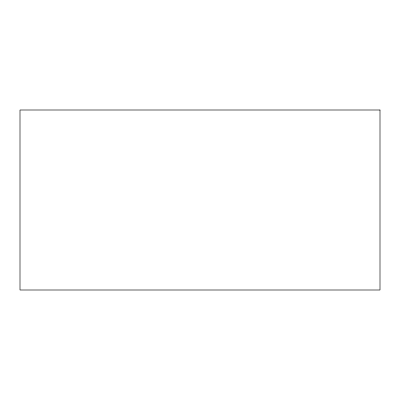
<?xml version="1.0" encoding="UTF-8"?>
<svg xmlns="http://www.w3.org/2000/svg" width="400" height="400" viewBox="0 0 400 400"><rect width="100%" height="100%" fill="white"/><g stroke="black" fill="none" stroke-linecap="round" stroke-linejoin="round"><path stroke-width="0.6" d="M380 110L20 110L20 290L380 290L380 110"/></g></svg>
